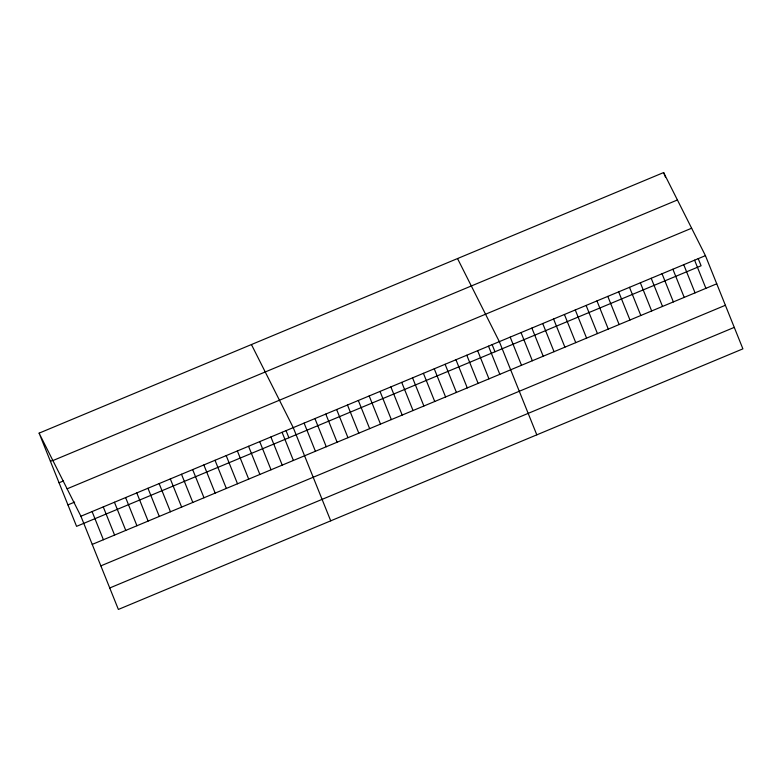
<?xml version="1.0" encoding="UTF-8"?>
<svg xmlns="http://www.w3.org/2000/svg" width="782" height="782" viewBox="0 0 782 782"><rect width="100%" height="100%" fill="white"/><g stroke="black" fill="none" stroke-linecap="round" stroke-linejoin="round"><path stroke-width="1.17" d="M39.1 433.15L663.625 172.558L705.432 255.646L742.9 348.85L118.375 609.442L80.908 516.237L39.1 433.15L76.568 526.354L701.092 265.763L698.209 258.607M50.419 461.312L52.658 460.383M52.902 460.569L677.417 199.977M59.051 482.777L63.518 480.91M67.115 488.818L691.63 228.227M67.936 504.889L74.642 502.093M80.908 516.237L705.432 255.646M92.237 544.399L716.752 283.807M100.858 565.865L725.383 305.273M109.754 587.976L734.269 327.384M457.529 258.559L499.336 341.646L536.804 434.841M251.433 344.549L293.25 427.637L330.718 520.841M663.625 172.558L665.433 177.064M694.582 260.171L705.911 288.343M683.742 264.697L695.061 292.869M672.891 269.223L684.211 297.395M662.041 273.749L673.37 301.92M651.201 278.275L662.52 306.446M640.35 282.801L651.67 310.972M629.5 287.326L640.829 315.498M618.66 291.852L629.979 320.024M607.809 296.378L619.129 324.55M596.959 300.904L608.288 329.075M586.119 305.43L597.438 333.601M575.269 309.955L586.588 338.127M564.418 314.481L575.748 342.653M553.578 319.007L564.897 347.179M542.728 323.533L554.047 351.704M531.877 328.059L543.207 356.23M521.037 332.594L532.356 360.756M510.187 337.12L521.506 365.282M492.122 344.608L494.996 351.763M488.496 346.172L499.815 374.334M477.646 350.698L488.965 378.859M466.795 355.224L478.125 383.385M455.955 359.749L467.274 387.911M445.105 364.275L456.424 392.437M434.254 368.801L445.584 396.963M423.414 373.327L434.733 401.489M412.564 377.853L423.883 406.014M401.723 382.378L413.043 410.54M390.873 386.904L402.192 415.066M380.023 391.43L391.342 419.592M369.182 395.956L380.502 424.118M358.332 400.482L369.651 428.644M347.482 405.008L358.801 433.169M336.641 409.533L347.961 437.695M325.791 414.059L337.11 442.221M314.941 418.585L326.26 446.747M304.1 423.111L315.42 451.273M286.026 430.599L288.9 437.754M282.077 432.299L293.397 460.461M270.895 436.962L282.224 465.124M259.722 441.625L271.041 469.787M248.549 446.287L259.868 474.449M237.366 450.95L248.696 479.112M226.194 455.613L237.513 483.775M215.021 460.275L226.34 488.437M203.848 464.938L215.167 493.1M192.665 469.601L203.994 497.763M181.492 474.263L192.812 502.435M170.32 478.926L181.639 507.098M159.137 483.589L170.466 511.76M147.964 488.251L159.284 516.423M136.791 492.914L148.111 521.086M125.619 497.577L136.938 525.748M114.436 502.249L125.765 530.411M103.263 506.912L114.583 535.074M92.09 511.575L103.41 539.736"/></g></svg>
